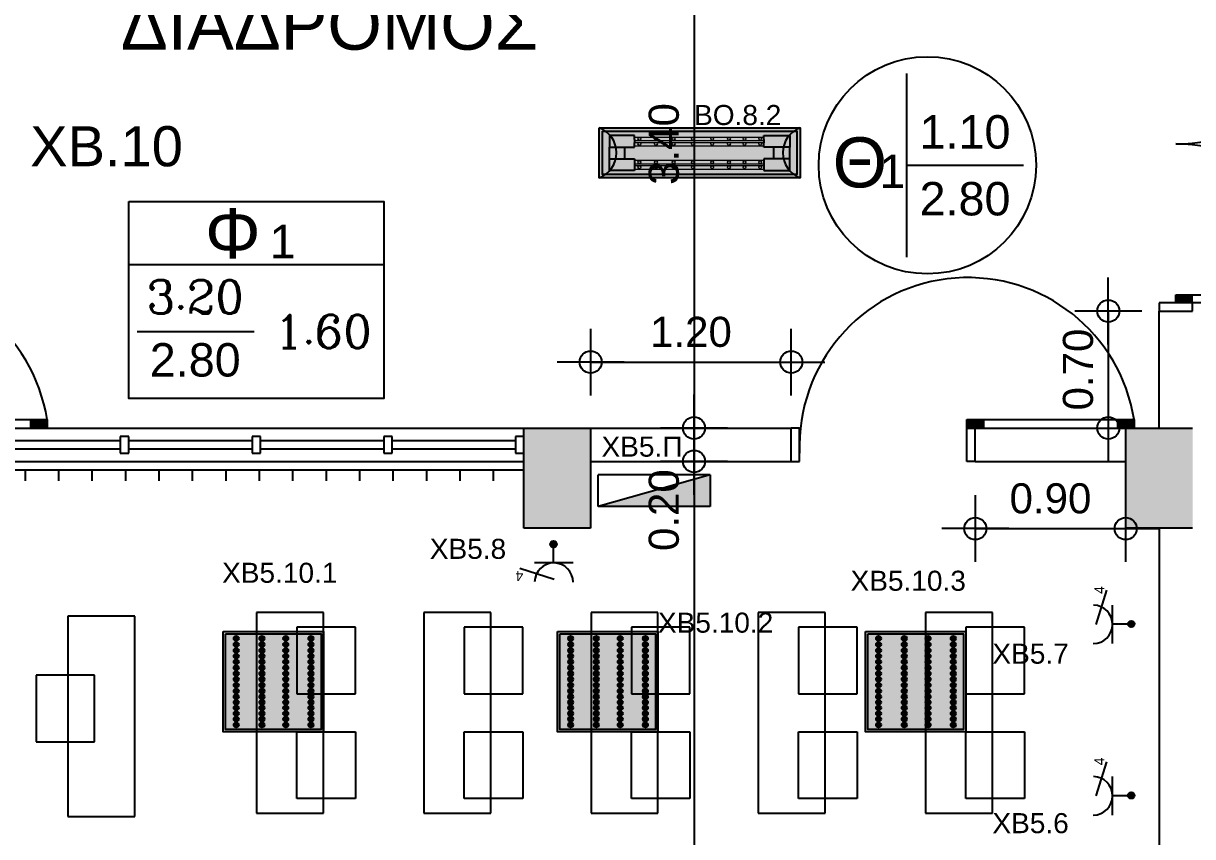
# Model space of a CAD drawing. Header units: metres. Extents: x 0 to 132, y -109 to 310.
# Drawn here: x 19.03 to 26.02, y 179.23 to 184.09 of the extents above; entities that cross this region are included whole.
import ezdxf
from ezdxf.enums import TextEntityAlignment as Align

# ---------------------------------------------------------------- set-up
doc = ezdxf.new("R2010")
doc.units = ezdxf.units.M
doc.header["$LTSCALE"] = 0.036
doc.layers.get('0').update_dxf_attribs({"color": 252})
doc.layers.get('Defpoints').update_dxf_attribs({"color": 252})
for name, color, linetype in [('arxitektonika', 254, 'Continuous'), ('DIMBLK', 252, 'Continuous'), ('electext', 20, 'Continuous'), ('Epipla', 252, 'Continuous'), ('HLEK-SYMBOL', 3, 'Continuous'), ('HLEK_FL001_SYMBOLS', 230, 'Continuous'), ('mihanologika text', 20, 'Continuous'), ('Parathira', 252, 'Continuous')]:
    doc.layers.add(name, color=color, linetype=linetype)
doc.styles.add('COMU-N', font='arial.ttf')
doc.styles.get("Standard").update_dxf_attribs({"font": 'arial.ttf'})
doc.styles.add('W4MS2', font='W4MS2.shx')
doc.dimstyles.new('CADWDOT', dxfattribs={"dimscale": 0.1, "dimtxt": 1.8, "dimasz": 0.08, "dimexe": 2, "dimexo": 0, "dimgap": 0.09, "dimtad": 0, "dimrnd": 0.001, "dimzin": 0, "dimdsep": 46, "dimtxsty": 'Standard', "dimblk1": 'ARTDIM', "dimblk2": 'ARTDIM', "dimsah": 1, "dimcen": 0.09, "dimdle": 0.05, "dimse1": 1, "dimse2": 1, "dimadec": 0, "dimazin": 0, "dimtfac": 1, "dimtmove": 0, "dimatfit": 3, "dimldrblk": 'ARTDIM', "dimfxl": 2, "dimtvp": 0.9999, "dimtolj": 1, "dimtzin": 0, "dimarcsym": 0})

# ---------------------------------------------------------------- blocks, each defined once
blk = doc.blocks.new('A$C5CF07E2A')
at = {"layer": 'Parathira'}
for p, q in [((0.05, 0), (0, 0)), ((0.05, -0.2), (0.05, 0)), ((1.95, 0), (2, 0)), ((1.95, -0.2), (1.95, 0)), ((0.05, -1.05), (0.05, -0.1)), ((0.05, -0.1), (0.0975, -0.1)), ((0.0595, -0.1), (0.0595, -0.195)), ((0.069, -0.1), (0.069, -0.195)), ((0.0785, -0.1), (0.0785, -0.195)), ((0.088, -0.1), (0.088, -0.195)), ((0.0975, -0.1), (0.0975, -1.0488)), ((1.95, -0.1), (1.9025, -0.1)), ((1.9025, -0.1), (1.9025, -1.0488)), ((1.912, -0.1), (1.912, -0.195)), ((1.9215, -0.1), (1.9215, -0.195)), ((1.931, -0.1), (1.931, -0.195)), ((1.9405, -0.1), (1.9405, -0.195)), ((1.95, -1.05), (1.95, -0.1)), ((0, -0.2), (0.05, -0.2)), ((0.0975, -0.195), (0.05, -0.195)), ((1.9025, -0.195), (1.95, -0.195)), ((2, -0.2), (1.95, -0.2)), ((0.0975, -0.955), (0.05, -0.955)), ((0.0595, -0.955), (0.0595, -1.05)), ((0.069, -0.955), (0.069, -1.0498)), ((0.0785, -0.955), (0.0785, -1.0496)), ((0.088, -0.955), (0.088, -1.0492)), ((1.9025, -0.955), (1.95, -0.955)), ((1.912, -0.955), (1.912, -1.0492)), ((1.9215, -0.955), (1.9215, -1.0496)), ((1.931, -0.955), (1.931, -1.0498)), ((1.9405, -0.955), (1.9405, -1.05))]:
    blk.add_line(p, q, dxfattribs=at)
for centre, start, end in [((0.05, -0.1), 270, 0), ((1.95, -0.1), 180, 270)]:
    blk.add_arc(centre, 0.95, start, end, dxfattribs=at)
blk = doc.blocks.new('A$C5883325D')
at = {"layer": 'Epipla'}
for p, q in [((1.1745, -1.3258), (0.7745, -1.3258)), ((0.7745, -1.3258), (0.7745, -2.5258)), ((1.1745, -2.5258), (1.1745, -1.3258)), ((1.9027, -1.3048), (1.9027, -2.5048)), ((2.3027, -1.3048), (1.9027, -1.3048)), ((2.3027, -2.5048), (2.3027, -1.3048)), ((2.9027, -1.3048), (2.9027, -2.5048)), ((3.3027, -1.3048), (2.9027, -1.3048)), ((3.3027, -2.5048), (3.3027, -1.3048)), ((3.9027, -1.3048), (3.9027, -2.5048)), ((4.3027, -1.3048), (3.9027, -1.3048)), ((4.3027, -2.5048), (4.3027, -1.3048)), ((4.9027, -1.3048), (4.9027, -2.5048)), ((5.3027, -1.3048), (4.9027, -1.3048)), ((5.3027, -2.5048), (5.3027, -1.3048)), ((6.3027, -1.3048), (5.9027, -1.3048)), ((5.9027, -1.3048), (5.9027, -2.5048)), ((6.3027, -2.5048), (6.3027, -1.3048)), ((2.144, -1.3918), (2.144, -1.7918)), ((2.494, -1.3918), (2.144, -1.3918)), ((2.494, -1.7918), (2.494, -1.3918)), ((3.144, -1.3918), (3.144, -1.7918)), ((3.494, -1.3918), (3.144, -1.3918)), ((3.494, -1.7918), (3.494, -1.3918)), ((4.144, -1.3918), (4.144, -1.7918)), ((4.494, -1.3918), (4.144, -1.3918)), ((4.494, -1.7918), (4.494, -1.3918)), ((5.144, -1.3918), (5.144, -1.7918)), ((5.494, -1.3918), (5.144, -1.3918)), ((5.494, -1.7918), (5.494, -1.3918)), ((6.494, -1.3918), (6.144, -1.3918)), ((6.144, -1.3918), (6.144, -1.7918)), ((6.494, -1.7918), (6.494, -1.3918)), ((0.9333, -1.6784), (0.5833, -1.6784)), ((0.5833, -1.6784), (0.5833, -2.0784)), ((0.9333, -2.0784), (0.9333, -1.6784)), ((2.144, -1.7918), (2.494, -1.7918)), ((3.144, -1.7918), (3.494, -1.7918)), ((4.144, -1.7918), (4.494, -1.7918)), ((5.144, -1.7918), (5.494, -1.7918)), ((6.144, -1.7918), (6.494, -1.7918)), ((2.144, -2.0179), (2.494, -2.0179)), ((2.144, -2.4179), (2.144, -2.0179)), ((2.494, -2.0179), (2.494, -2.4179)), ((3.144, -2.0179), (3.494, -2.0179)), ((3.144, -2.4179), (3.144, -2.0179)), ((3.494, -2.0179), (3.494, -2.4179)), ((4.144, -2.0179), (4.494, -2.0179)), ((4.144, -2.4179), (4.144, -2.0179)), ((4.494, -2.0179), (4.494, -2.4179)), ((5.144, -2.0179), (5.494, -2.0179)), ((5.144, -2.4179), (5.144, -2.0179)), ((5.494, -2.0179), (5.494, -2.4179)), ((6.144, -2.4179), (6.144, -2.0179)), ((6.144, -2.0179), (6.494, -2.0179)), ((6.494, -2.0179), (6.494, -2.4179)), ((0.5833, -2.0784), (0.9333, -2.0784)), ((2.494, -2.4179), (2.144, -2.4179)), ((3.494, -2.4179), (3.144, -2.4179)), ((4.494, -2.4179), (4.144, -2.4179)), ((5.494, -2.4179), (5.144, -2.4179)), ((6.494, -2.4179), (6.144, -2.4179)), ((1.9027, -2.5048), (2.3027, -2.5048)), ((2.9027, -2.5048), (3.3027, -2.5048)), ((3.9027, -2.5048), (4.3027, -2.5048)), ((4.9027, -2.5048), (5.3027, -2.5048)), ((5.9027, -2.5048), (6.3027, -2.5048)), ((0.7745, -2.5258), (1.1745, -2.5258))]:
    blk.add_line(p, q, dxfattribs=at)
blk = doc.blocks.new('A$C30F022F0')
at = {"layer": 'Parathira'}
for p, q in [((-0.2, -0.2), (-0.2, -0.25)), ((0, -0.25), (0, -0.2)), ((-0.2, -0.25), (0, -0.25)), ((-0.1, -0.25), (-0.15, -0.25)), ((-0.2, -1.25), (0, -1.25)), ((-0.2, -1.3), (-0.2, -1.25)), ((0, -1.25), (0.05, -1.25)), ((0, -1.25), (0, -1.3)), ((0.01, -1.25), (0.01, -1.35)), ((0.02, -1.25), (0.02, -1.35)), ((0.03, -1.25), (0.03, -1.35)), ((0.04, -1.25), (0.04, -1.35)), ((0.05, -1.25), (0.05, -2.2498)), ((0.05, -1.35), (0, -1.35)), ((0.05, -2.15), (0, -2.15)), ((0.01, -2.15), (0.01, -2.2498)), ((0.02, -2.15), (0.02, -2.2498)), ((0.03, -2.15), (0.03, -2.2498)), ((0.04, -2.15), (0.04, -2.2498)), ((0.05, -2.2498), (0, -2.2498))]:
    blk.add_line(p, q, dxfattribs=at)
blk.add_arc((-0.1058, -1.256), 1.006, 278.90918, 89.66998, dxfattribs=at)
blk = doc.blocks.new('ARTDIM')
at = {"layer": 'DIMBLK'}
for p, q in [((0, -24.9975), (0, 24.9975)), ((-24.9975, 0), (24.9975, 0))]:
    blk.add_line(p, q, dxfattribs=at)
blk.add_circle((0, 0), 8.25, dxfattribs=at)
blk = doc.blocks.new('*D709')
at = {"layer": 'arxitektonika', "color": 0, "lineweight": -2}
blk.add_line((23.0369, 185.0645), (23.0369, 181.6805), dxfattribs=at)
at = {"layer": 'Defpoints', "color": 0, "transparency": 16777216}
for p in [(23.9532, 185.0725), (23.0369, 181.6725), (23.9532, 181.6725)]:
    blk.add_point(p, dxfattribs=at)
at = {"layer": 'arxitektonika', "color": 0, "lineweight": -2, "xscale": 0.008, "yscale": 0.008, "zscale": 0.008}
for p, rotation in [((23.0369, 185.0725), 90), ((23.0369, 181.6725), 270)]:
    blk.add_blockref('ARTDIM', p, dxfattribs=dict(at, rotation=rotation))
at = {"layer": 'arxitektonika', "color": 0, "insert": (22.8569, 183.3725), "char_height": 0.18, "attachment_point": 5, "rotation": 90}
blk.add_mtext('\\A1;3.40', dxfattribs=at)
blk = doc.blocks.new('*D710')
at = {"layer": 'arxitektonika', "color": 0, "lineweight": -2}
for p, q in [((23.0369, 181.6645), (23.0369, 181.4805)), ((23.0369, 181.4725), (23.0369, 180.8979))]:
    blk.add_line(p, q, dxfattribs=at)
at = {"layer": 'Defpoints', "color": 0, "transparency": 16777216}
for p in [(22.8532, 181.6725), (22.8532, 181.4725), (23.0369, 181.4725)]:
    blk.add_point(p, dxfattribs=at)
at = {"layer": 'arxitektonika', "color": 0, "lineweight": -2, "xscale": 0.008, "yscale": 0.008, "zscale": 0.008}
for p, rotation in [((23.0369, 181.6725), 90), ((23.0369, 181.4725), 270)]:
    blk.add_blockref('ARTDIM', p, dxfattribs=dict(at, rotation=rotation))
at = {"layer": 'arxitektonika', "color": 0, "insert": (22.8569, 181.1812), "char_height": 0.18, "attachment_point": 5, "rotation": 90}
blk.add_mtext('\\A1;0.20', dxfattribs=at)
blk = doc.blocks.new('*D711')
at = {"layer": 'arxitektonika', "color": 0, "lineweight": -2}
blk.add_line((23.0369, 181.4645), (23.0369, 174.3805), dxfattribs=at)
at = {"layer": 'Defpoints', "color": 0, "transparency": 16777216}
for p in [(23.4782, 181.4725), (23.0369, 174.3725), (23.4782, 174.3725)]:
    blk.add_point(p, dxfattribs=at)
at = {"layer": 'arxitektonika', "color": 0, "lineweight": -2, "xscale": 0.008, "yscale": 0.008, "zscale": 0.008}
for p, rotation in [((23.0369, 181.4725), 90), ((23.0369, 174.3725), 270)]:
    blk.add_blockref('ARTDIM', p, dxfattribs=dict(at, rotation=rotation))
at = {"layer": 'arxitektonika', "color": 0, "insert": (22.8569, 177.9225), "char_height": 0.18, "attachment_point": 5, "rotation": 90}
blk.add_mtext('\\A1;7.10', dxfattribs=at)
blk = doc.blocks.new('*D723')
at = {"layer": 'arxitektonika', "color": 0, "lineweight": -2}
blk.add_line((22.4262, 182.067), (23.6102, 182.067), dxfattribs=at)
at = {"layer": 'Defpoints', "color": 0, "transparency": 16777216}
for p in [(23.6182, 182.067), (22.4182, 181.6725), (23.6182, 181.6725)]:
    blk.add_point(p, dxfattribs=at)
at = {"layer": 'arxitektonika', "color": 0, "lineweight": -2, "xscale": 0.008, "yscale": 0.008, "zscale": 0.008, "rotation": 180}
blk.add_blockref('ARTDIM', (22.4182, 182.067), dxfattribs=at)
at = {"layer": 'arxitektonika', "color": 0, "lineweight": -2, "xscale": 0.008, "yscale": 0.008, "zscale": 0.008}
blk.add_blockref('ARTDIM', (23.6182, 182.067), dxfattribs=at)
at = {"layer": 'arxitektonika', "color": 0, "insert": (23.0182, 182.247), "char_height": 0.18, "attachment_point": 5}
blk.add_mtext('\\A1;1.20', dxfattribs=at)
blk = doc.blocks.new('*D750')
at = {"layer": 'arxitektonika', "color": 0, "lineweight": -2}
blk.add_line((24.7262, 181.0706), (25.6102, 181.0706), dxfattribs=at)
at = {"layer": 'Defpoints', "color": 0, "transparency": 16777216}
for p in [(24.7182, 181.4725), (25.6182, 181.4725), (25.6182, 181.0706)]:
    blk.add_point(p, dxfattribs=at)
at = {"layer": 'arxitektonika', "color": 0, "lineweight": -2, "xscale": 0.008, "yscale": 0.008, "zscale": 0.008, "rotation": 180}
blk.add_blockref('ARTDIM', (24.7182, 181.0706), dxfattribs=at)
at = {"layer": 'arxitektonika', "color": 0, "lineweight": -2, "xscale": 0.008, "yscale": 0.008, "zscale": 0.008}
blk.add_blockref('ARTDIM', (25.6182, 181.0706), dxfattribs=at)
at = {"layer": 'arxitektonika', "color": 0, "insert": (25.1682, 181.2505), "char_height": 0.18, "attachment_point": 5}
blk.add_mtext('\\A1;0.90', dxfattribs=at)
blk = doc.blocks.new('A$C66E17A82')
at = {"layer": 'Parathira'}
for p, q in [((0, 0.05), (0, -0.05)), ((0.05, 0.05), (0, 0.05)), ((0.05, -0.05), (0.05, 0.05)), ((0.05, 0.025), (0.7875, 0.025)), ((0.7875, 0.05), (0.7875, -0.05)), ((0.8375, 0.05), (0.7875, 0.05)), ((0.8375, -0.05), (0.8375, 0.05)), ((0.8375, 0.025), (1.575, 0.025)), ((1.575, 0.05), (1.575, -0.05)), ((1.625, 0.05), (1.575, 0.05)), ((1.625, -0.05), (1.625, 0.05)), ((1.625, 0.025), (2.3625, 0.025)), ((2.3625, 0.05), (2.3625, -0.05)), ((2.4125, 0.05), (2.3625, 0.05)), ((2.4125, -0.05), (2.4125, 0.05)), ((2.4125, 0.025), (3.15, 0.025)), ((3.15, 0.05), (3.15, -0.05)), ((3.2, 0.05), (3.15, 0.05)), ((3.2, -0.05), (3.2, 0.05)), ((0, -0.05), (0.05, -0.05)), ((0.05, -0.025), (0.7875, -0.025)), ((0.7875, -0.05), (0.8375, -0.05)), ((0.8375, -0.025), (1.575, -0.025)), ((1.575, -0.05), (1.625, -0.05)), ((1.625, -0.025), (2.3625, -0.025)), ((2.3625, -0.05), (2.4125, -0.05)), ((2.4125, -0.025), (3.15, -0.025)), ((3.15, -0.05), (3.2, -0.05))]:
    blk.add_line(p, q, dxfattribs=at)
blk = doc.blocks.new('*D774')
at = {"layer": 'arxitektonika', "color": 0, "lineweight": -2}
blk.add_line((25.5136, 182.3645), (25.5136, 181.6805), dxfattribs=at)
at = {"layer": 'Defpoints', "color": 0, "transparency": 16777216}
for p in [(25.8182, 182.3725), (25.5136, 181.6725), (25.8182, 181.6725)]:
    blk.add_point(p, dxfattribs=at)
at = {"layer": 'arxitektonika', "color": 0, "lineweight": -2, "xscale": 0.008, "yscale": 0.008, "zscale": 0.008}
for p, rotation in [((25.5136, 182.3725), 90), ((25.5136, 181.6725), 270)]:
    blk.add_blockref('ARTDIM', p, dxfattribs=dict(at, rotation=rotation))
at = {"layer": 'arxitektonika', "color": 0, "insert": (25.3336, 182.0225), "char_height": 0.18, "attachment_point": 5, "rotation": 90}
blk.add_mtext('\\A1;0.70', dxfattribs=at)
blk = doc.blocks.new('gJ6_a28')
at = {"layer": 'HLEK-SYMBOL', "color": 0, "linetype": 'Continuous'}
for p, q in [((-0.67, 0), (-0.67, 0.19)), ((-0.67, 0.19), (0, 0.19)), ((-0.67, 0), (0, 0.19)), ((0, 0.19), (0, 0)), ((-0.67, 0), (0, 0))]:
    blk.add_line(p, q, dxfattribs=at)
at = {"layer": 'HLEK-SYMBOL', "color": 0}
blk.add_solid([(-0.67, 0.19), (0, 0.19), (-0.67, 0)], dxfattribs=at)
at = {"layer": 'HLEK-SYMBOL', "color": 0, "style": 'W4MS2', "flags": 8}
blk.add_attdef('NODE_NUMBER', (0.018, 0.0914), '', height=0.1, dxfattribs=at)
blk.add_attdef('NODE_NUMBER', (0.018, 0.0914), '', height=0.1, dxfattribs=at)
blk = doc.blocks.new('gJ6_a14')
at = {"linetype": 'Continuous'}
for p, q in [((-0.1176, 0.1119), (0.113, 0.1119)), ((0, 0.1119), (0, 0))]:
    blk.add_line(p, q, dxfattribs=at)
blk.add_arc((-0.0023, 0.2279), 0.1153, 180, 358.95657, dxfattribs=at)
blk = doc.blocks.new('*X789')
at = {"color": 0}
for p, q in [((15.598, 2.587), (15.737, 2.727)), ((15.598, 2.622), (15.702, 2.727)), ((15.605, 2.559), (15.765, 2.719)), ((15.617, 2.536), (15.789, 2.707)), ((15.633, 2.516), (15.808, 2.691)), ((15.649, 2.691), (15.658, 2.7)), ((15.662, 2.705), (15.671, 2.714)), ((15.676, 2.718), (15.678, 2.721)), ((15.68, 2.687), (15.689, 2.696)), ((15.693, 2.7), (15.702, 2.709)), ((15.707, 2.714), (15.715, 2.722)), ((15.711, 2.683), (15.72, 2.691)), ((15.72, 2.727), (15.721, 2.728)), ((15.724, 2.696), (15.733, 2.705)), ((15.738, 2.709), (15.746, 2.718)), ((15.751, 2.722), (15.752, 2.724)), ((15.755, 2.691), (15.764, 2.7)), ((15.768, 2.705), (15.777, 2.714)), ((15.786, 2.687), (15.795, 2.696)), ((15.601, 2.607), (15.609, 2.616)), ((15.604, 2.646), (15.605, 2.647)), ((15.605, 2.577), (15.614, 2.585)), ((15.609, 2.652), (15.618, 2.66)), ((15.611, 2.547), (15.618, 2.554)), ((15.614, 2.621), (15.623, 2.63)), ((15.618, 2.59), (15.627, 2.599)), ((15.623, 2.665), (15.631, 2.674)), ((15.623, 2.559), (15.631, 2.568)), ((15.627, 2.634), (15.636, 2.643)), ((15.627, 2.528), (15.636, 2.537)), ((15.631, 2.603), (15.64, 2.612)), ((15.636, 2.678), (15.645, 2.687)), ((15.636, 2.572), (15.645, 2.581)), ((15.64, 2.647), (15.649, 2.656)), ((15.64, 2.541), (15.649, 2.55)), ((15.645, 2.616), (15.654, 2.625)), ((15.645, 2.51), (15.654, 2.519)), ((15.649, 2.585), (15.658, 2.594)), ((15.653, 2.501), (15.824, 2.672)), ((15.654, 2.66), (15.662, 2.669)), ((15.654, 2.554), (15.662, 2.563)), ((15.658, 2.63), (15.667, 2.638)), ((15.658, 2.523), (15.667, 2.532)), ((15.662, 2.599), (15.671, 2.607)), ((15.664, 2.494), (15.671, 2.501)), ((15.667, 2.674), (15.676, 2.683)), ((15.667, 2.568), (15.676, 2.577)), ((15.671, 2.643), (15.68, 2.652)), ((15.671, 2.537), (15.68, 2.546)), ((15.676, 2.489), (15.836, 2.648)), ((15.676, 2.612), (15.685, 2.621)), ((15.676, 2.506), (15.685, 2.515)), ((15.68, 2.581), (15.689, 2.59)), ((15.685, 2.656), (15.693, 2.665)), ((15.685, 2.55), (15.693, 2.559)), ((15.689, 2.625), (15.698, 2.634)), ((15.689, 2.519), (15.698, 2.528)), ((15.693, 2.594), (15.702, 2.603)), ((15.693, 2.488), (15.702, 2.497)), ((15.698, 2.669), (15.707, 2.678)), ((15.698, 2.563), (15.707, 2.572)), ((15.702, 2.638), (15.711, 2.647)), ((15.702, 2.532), (15.711, 2.541)), ((15.705, 2.482), (15.843, 2.62)), ((15.707, 2.607), (15.715, 2.616)), ((15.707, 2.501), (15.715, 2.51)), ((15.711, 2.577), (15.72, 2.585)), ((15.715, 2.652), (15.724, 2.66)), ((15.715, 2.546), (15.724, 2.554)), ((15.72, 2.621), (15.729, 2.63)), ((15.72, 2.515), (15.729, 2.523)), ((15.724, 2.59), (15.733, 2.599)), ((15.724, 2.484), (15.733, 2.493)), ((15.729, 2.665), (15.738, 2.674)), ((15.729, 2.559), (15.738, 2.568)), ((15.733, 2.634), (15.742, 2.643)), ((15.733, 2.528), (15.742, 2.537)), ((15.738, 2.603), (15.746, 2.612)), ((15.738, 2.497), (15.746, 2.506)), ((15.741, 2.482), (15.842, 2.584)), ((15.742, 2.678), (15.751, 2.687)), ((15.742, 2.572), (15.751, 2.581)), ((15.746, 2.647), (15.755, 2.656)), ((15.746, 2.541), (15.755, 2.55)), ((15.751, 2.616), (15.76, 2.625)), ((15.751, 2.51), (15.76, 2.519)), ((15.755, 2.585), (15.764, 2.594)), ((15.76, 2.66), (15.768, 2.669)), ((15.76, 2.554), (15.768, 2.563)), ((15.764, 2.63), (15.773, 2.638)), ((15.764, 2.523), (15.773, 2.532)), ((15.768, 2.599), (15.777, 2.607)), ((15.768, 2.493), (15.777, 2.501)), ((15.773, 2.674), (15.782, 2.683)), ((15.773, 2.568), (15.782, 2.577)), ((15.777, 2.643), (15.786, 2.652)), ((15.777, 2.537), (15.786, 2.546)), ((15.782, 2.612), (15.791, 2.621)), ((15.782, 2.506), (15.791, 2.515)), ((15.786, 2.581), (15.795, 2.59)), ((15.791, 2.656), (15.799, 2.665)), ((15.791, 2.55), (15.799, 2.559)), ((15.795, 2.625), (15.804, 2.634)), ((15.795, 2.519), (15.804, 2.528)), ((15.799, 2.594), (15.808, 2.603)), ((15.804, 2.669), (15.813, 2.678)), ((15.804, 2.563), (15.813, 2.572)), ((15.808, 2.638), (15.817, 2.647)), ((15.808, 2.532), (15.817, 2.541)), ((15.813, 2.607), (15.822, 2.616)), ((15.817, 2.577), (15.826, 2.585)), ((15.822, 2.652), (15.83, 2.66)), ((15.822, 2.546), (15.83, 2.554)), ((15.826, 2.621), (15.835, 2.63)), ((15.83, 2.59), (15.839, 2.599)), ((15.835, 2.559), (15.835, 2.56)), ((15.839, 2.634), (15.84, 2.635)), ((15.844, 2.603), (15.844, 2.603))]:
    blk.add_line(p, q, dxfattribs=at)
blk = doc.blocks.new('GJ6_A78')
at = {"layer": 'HLEK-SYMBOL', "color": 0, "linetype": 'Continuous'}
blk.add_circle((0, 0), 0.0989, dxfattribs=at)
at = {"layer": 'HLEK-SYMBOL', "color": 0, "xscale": 0.8, "yscale": 0.8, "zscale": 0.8}
blk.add_blockref('*X789', (-12.576, -2.084), dxfattribs=at)
blk = doc.blocks.new('priza')
at = {"layer": 'HLEK_FL001_SYMBOLS', "xscale": 0.1951472641207488, "yscale": 0.1951472641207488, "zscale": 0.1951472641207488}
blk.add_blockref('GJ6_A78', (87.4, -100.4953), dxfattribs=at)
at = {"layer": 'HLEK_FL001_SYMBOLS', "rotation": 180}
blk.add_blockref('gJ6_a14', (87.4, -100.4952), dxfattribs=at)
blk = doc.blocks.new('priza tetrapli')
at = {"layer": 'HLEK_FL001_SYMBOLS', "ltscale": 5}
blk.add_line((444.1264, -18.901), (444.3314, -18.9664), dxfattribs=at)
at = {"layer": 'HLEK_FL001_SYMBOLS', "rotation": 180}
blk.add_blockref('priza', (531.5297, -119.6074), dxfattribs=at)
at = {"layer": 'HLEK_FL001_SYMBOLS', "ltscale": 5}
blk.add_text('4', height=0.06, dxfattribs=at).set_placement((444.3099, -18.9515))
blk = doc.blocks.new('led 2x32W 1200x300mm aplo')
at = {"layer": 'HLEK_FL001_SYMBOLS', "linetype": 'Continuous', "lineweight": 0}
h = blk.add_hatch(color=256, dxfattribs=at)
h.dxf.hatch_style = 1
h.paths.add_polyline_path([(45.0962, 61.906), (45.0962, 61.606), (46.2983, 61.606), (46.2983, 61.906)])
h.paths.add_polyline_path([(46.2783, 61.886), (46.2783, 61.626), (45.1162, 61.626), (45.1162, 61.886)], flags=16)
h = blk.add_hatch(color=21, dxfattribs=at)
h.dxf.hatch_style = 1
h.paths.add_polyline_path([(45.1162, 61.626), (46.2783, 61.626), (46.2783, 61.886), (45.1162, 61.886)])
at = {"layer": 'HLEK_FL001_SYMBOLS'}
for p, q in [((45.3071, 61.8596), (45.1571, 61.8596)), ((45.1571, 61.8596), (45.1571, 61.7896)), ((45.3071, 61.8346), (45.3071, 61.8596)), ((45.3071, 61.8346), (45.3071, 61.8146)), ((45.3071, 61.7896), (45.3071, 61.8146)), ((46.0811, 61.8596), (46.2374, 61.8596)), ((46.0811, 61.8346), (46.0811, 61.8596)), ((46.0811, 61.8346), (46.0811, 61.8146)), ((46.0811, 61.7896), (46.0811, 61.8146)), ((46.2374, 61.8596), (46.2374, 61.7896)), ((45.1571, 61.7896), (45.3071, 61.7896)), ((45.1571, 61.7196), (45.1571, 61.7896)), ((45.2471, 61.7896), (45.2471, 61.7196)), ((46.2374, 61.7896), (46.0811, 61.7896)), ((46.1387, 61.7896), (46.1387, 61.7196)), ((46.2374, 61.7196), (46.2374, 61.7896)), ((45.1571, 61.6496), (45.1571, 61.7196)), ((45.1571, 61.7196), (45.3071, 61.7196)), ((45.3071, 61.7196), (45.3071, 61.6946)), ((45.3071, 61.6946), (45.3071, 61.6746)), ((45.3071, 61.6746), (45.3071, 61.6496)), ((46.0811, 61.7196), (46.0811, 61.6946)), ((46.2374, 61.7196), (46.0811, 61.7196)), ((46.0811, 61.6946), (46.0811, 61.6746)), ((46.0811, 61.6746), (46.0811, 61.6496)), ((46.2374, 61.6496), (46.2374, 61.7196)), ((45.3071, 61.6496), (45.1571, 61.6496)), ((46.0811, 61.6496), (46.2374, 61.6496))]:
    blk.add_line(p, q, dxfattribs=at)
at = {"layer": 'HLEK_FL001_SYMBOLS', "linetype": 'Continuous', "lineweight": 0}
for p, q in [((45.307, 61.85), (46.0811, 61.85)), ((45.307, 61.8291), (46.0811, 61.8291)), ((45.307, 61.8176), (46.0811, 61.8176)), ((45.307, 61.7966), (46.0811, 61.7966)), ((45.307, 61.7115), (46.0811, 61.7115)), ((45.307, 61.6905), (46.0811, 61.6905)), ((45.307, 61.6791), (46.0811, 61.6791)), ((45.307, 61.6581), (46.0811, 61.6581))]:
    blk.add_line(p, q, dxfattribs=at)
at = {"layer": 'HLEK_FL001_SYMBOLS'}
for points in [[(45.0962, 61.906), (46.2983, 61.906), (46.2983, 61.606), (45.0962, 61.606)], [(45.1162, 61.886), (46.2783, 61.886), (46.2783, 61.626), (45.1162, 61.626)]]:
    blk.add_lwpolyline(points, close=True, dxfattribs=at)
at = {"layer": 'HLEK_FL001_SYMBOLS', "linetype": 'Continuous', "lineweight": 0}
for centre in [(45.3367, 61.8385), (45.3367, 61.8084), (45.4356, 61.8385), (45.4356, 61.8084), (45.5416, 61.8385), (45.5416, 61.8084), (45.6566, 61.8385), (45.6566, 61.8084), (45.7717, 61.8385), (45.7717, 61.8084), (45.8726, 61.8385), (45.8726, 61.8084), (45.9654, 61.8385), (45.9654, 61.8084), (46.0592, 61.8385), (46.0592, 61.8084), (45.3367, 61.6996), (45.3367, 61.6689), (45.4356, 61.6996), (45.4356, 61.6689), (45.5416, 61.6996), (45.5416, 61.6689), (45.6566, 61.6996), (45.6566, 61.6689), (45.7717, 61.6996), (45.7717, 61.6689), (45.8726, 61.6996), (45.8726, 61.6689), (45.9654, 61.6996), (45.9654, 61.6689), (46.0592, 61.6996), (46.0592, 61.6689)]:
    blk.add_circle(centre, 0.00855, dxfattribs=at)
at = {"layer": 'HLEK_FL001_SYMBOLS'}
for centre, start, end in [((45.0387, 61.756), 290.97637, 69.02363), ((46.3558, 61.756), 110.97637, 249.02363)]:
    blk.add_arc(centre, 0.1606, start, end, dxfattribs=at)
blk = doc.blocks.new('panel led 4x16W 60x60cm acrylic')
at = {"layer": 'HLEK_FL001_SYMBOLS', "linetype": 'Continuous', "lineweight": 0}
h = blk.add_hatch(color=201, dxfattribs=at)
h.dxf.hatch_style = 1
h.paths.add_polyline_path([(45.4184, 65.5575), (45.4184, 64.9863), (45.9896, 64.9863), (45.9896, 65.5575)])
h.paths.add_polyline_path([(45.6208, 65.3554, -1), (45.6508, 65.3554, -1)], flags=16)
h.paths.add_polyline_path([(45.6208, 65.3904, -1), (45.6508, 65.3904, -1)], flags=16)
h.paths.add_polyline_path([(45.7936, 65.3554, -1), (45.7636, 65.3554, -1)], flags=16)
h.paths.add_polyline_path([(45.7636, 65.3904, -1), (45.7936, 65.3904, -1)], flags=16)
h.paths.add_polyline_path([(45.6508, 65.3202, -1), (45.6208, 65.3202, -1)], flags=16)
h.paths.add_polyline_path([(45.7936, 65.3202, -1), (45.7636, 65.3202, -1)], flags=16)
h.paths.add_polyline_path([(45.6208, 65.4249, -1), (45.6508, 65.4249, -1)], flags=16)
h.paths.add_polyline_path([(45.7636, 65.4249, -1), (45.7936, 65.4249, -1)], flags=16)
h.paths.add_polyline_path([(45.6508, 65.2864, -1), (45.6208, 65.2864, -1)], flags=16)
h.paths.add_polyline_path([(45.7936, 65.2864, -1), (45.7636, 65.2864, -1)], flags=16)
h.paths.add_polyline_path([(45.6208, 65.4586, -1), (45.6508, 65.4586, -1)], flags=16)
h.paths.add_polyline_path([(45.7636, 65.4586, -1), (45.7936, 65.4586, -1)], flags=16)
h.paths.add_polyline_path([(45.6508, 65.2511, -1), (45.6208, 65.2511, -1)], flags=16)
h.paths.add_polyline_path([(45.7936, 65.2511, -1), (45.7636, 65.2511, -1)], flags=16)
h.paths.add_polyline_path([(45.6208, 65.4943, -1), (45.6508, 65.4943, -1)], flags=16)
h.paths.add_polyline_path([(45.7636, 65.4943, -1), (45.7936, 65.4943, -1)], flags=16)
h.paths.add_polyline_path([(45.6508, 65.2158, -1), (45.6208, 65.2158, -1)], flags=16)
h.paths.add_polyline_path([(45.7936, 65.2158, -1), (45.7636, 65.2158, -1)], flags=16)
h.paths.add_polyline_path([(45.6208, 65.531, -1), (45.6508, 65.531, -1)], flags=16)
h.paths.add_polyline_path([(45.7636, 65.531, -1), (45.7936, 65.531, -1)], flags=16)
h.paths.add_polyline_path([(45.6508, 65.1817, -1), (45.6208, 65.1817, -1)], flags=16)
h.paths.add_polyline_path([(45.7936, 65.1817, -1), (45.7636, 65.1817, -1)], flags=16)
h.paths.add_polyline_path([(45.4672, 65.3554, -1), (45.4972, 65.3554, -1)], flags=16)
h.paths.add_polyline_path([(45.4672, 65.3904, -1), (45.4972, 65.3904, -1)], flags=16)
h.paths.add_polyline_path([(45.4972, 65.3202, -1), (45.4672, 65.3202, -1)], flags=16)
h.paths.add_polyline_path([(45.6508, 65.1482, -1), (45.6208, 65.1482, -1)], flags=16)
h.paths.add_polyline_path([(45.9441, 65.3554, -1), (45.9141, 65.3554, -1)], flags=16)
h.paths.add_polyline_path([(45.9441, 65.3904, -1), (45.9141, 65.3904, -1)], flags=16)
h.paths.add_polyline_path([(45.7936, 65.1482, -1), (45.7636, 65.1482, -1)], flags=16)
h.paths.add_polyline_path([(45.4672, 65.4249, -1), (45.4972, 65.4249, -1)], flags=16)
h.paths.add_polyline_path([(45.9441, 65.3202, -1), (45.9141, 65.3202, -1)], flags=16)
h.paths.add_polyline_path([(45.4972, 65.2864, -1), (45.4672, 65.2864, -1)], flags=16)
h.paths.add_polyline_path([(45.9141, 65.4249, -1), (45.9441, 65.4249, -1)], flags=16)
h.paths.add_polyline_path([(45.9441, 65.2864, -1), (45.9141, 65.2864, -1)], flags=16)
h.paths.add_polyline_path([(45.4672, 65.4586, -1), (45.4972, 65.4586, -1)], flags=16)
h.paths.add_polyline_path([(45.9141, 65.4586, -1), (45.9441, 65.4586, -1)], flags=16)
h.paths.add_polyline_path([(45.4972, 65.2511, -1), (45.4672, 65.2511, -1)], flags=16)
h.paths.add_polyline_path([(45.9441, 65.2511, -1), (45.9141, 65.2511, -1)], flags=16)
h.paths.add_polyline_path([(45.4672, 65.4943, -1), (45.4972, 65.4943, -1)], flags=16)
h.paths.add_polyline_path([(45.6508, 65.1152, -1), (45.6208, 65.1152, -1)], flags=16)
h.paths.add_polyline_path([(45.7936, 65.1152, -1), (45.7636, 65.1152, -1)], flags=16)
h.paths.add_polyline_path([(45.9141, 65.4943, -1), (45.9441, 65.4943, -1)], flags=16)
h.paths.add_polyline_path([(45.4972, 65.2158, -1), (45.4672, 65.2158, -1)], flags=16)
h.paths.add_polyline_path([(45.9441, 65.2158, -1), (45.9141, 65.2158, -1)], flags=16)
h.paths.add_polyline_path([(45.4672, 65.531, -1), (45.4972, 65.531, -1)], flags=16)
h.paths.add_polyline_path([(45.9141, 65.531, -1), (45.9441, 65.531, -1)], flags=16)
h.paths.add_polyline_path([(45.4972, 65.1817, -1), (45.4672, 65.1817, -1)], flags=16)
h.paths.add_polyline_path([(45.9441, 65.1817, -1), (45.9141, 65.1817, -1)], flags=16)
h.paths.add_polyline_path([(45.6508, 65.0811, -1), (45.6208, 65.0811, -1)], flags=16)
h.paths.add_polyline_path([(45.7936, 65.0811, -1), (45.7636, 65.0811, -1)], flags=16)
h.paths.add_polyline_path([(45.4972, 65.1482, -1), (45.4672, 65.1482, -1)], flags=16)
h.paths.add_polyline_path([(45.9441, 65.1482, -1), (45.9141, 65.1482, -1)], flags=16)
h.paths.add_polyline_path([(45.6508, 65.048, -1), (45.6208, 65.048, -1)], flags=16)
h.paths.add_polyline_path([(45.7936, 65.048, -1), (45.7636, 65.048, -1)], flags=16)
h.paths.add_polyline_path([(45.4972, 65.1152, -1), (45.4672, 65.1152, -1)], flags=16)
h.paths.add_polyline_path([(45.9441, 65.1152, -1), (45.9141, 65.1152, -1)], flags=16)
h.paths.add_polyline_path([(45.6508, 65.0128, -1), (45.6208, 65.0128, -1)], flags=16)
h.paths.add_polyline_path([(45.4972, 65.0811, -1), (45.4672, 65.0811, -1)], flags=16)
h.paths.add_polyline_path([(45.7936, 65.0128, -1), (45.7636, 65.0128, -1)], flags=16)
h.paths.add_polyline_path([(45.9441, 65.0811, -1), (45.9141, 65.0811, -1)], flags=16)
h.paths.add_polyline_path([(45.4972, 65.048, -1), (45.4672, 65.048, -1)], flags=16)
h.paths.add_polyline_path([(45.9441, 65.048, -1), (45.9141, 65.048, -1)], flags=16)
h.paths.add_polyline_path([(45.4972, 65.0128, -1), (45.4672, 65.0128, -1)], flags=16)
h.paths.add_polyline_path([(45.9441, 65.0128, -1), (45.9141, 65.0128, -1)], flags=16)
h = blk.add_hatch(color=11, dxfattribs=at)
h.dxf.hatch_style = 1
h.paths.add_polyline_path([(45.4972, 65.531, 1), (45.4672, 65.531, 1)])
h = blk.add_hatch(color=11, dxfattribs=at)
h.dxf.hatch_style = 1
h.paths.add_polyline_path([(45.6508, 65.531, 1), (45.6208, 65.531, 1)])
h = blk.add_hatch(color=11, dxfattribs=at)
h.dxf.hatch_style = 1
h.paths.add_polyline_path([(45.7936, 65.531, 1), (45.7636, 65.531, 1)])
h = blk.add_hatch(color=11, dxfattribs=at)
h.dxf.hatch_style = 1
h.paths.add_polyline_path([(45.9441, 65.531, 1), (45.9141, 65.531, 1)])
h = blk.add_hatch(color=11, dxfattribs=at)
h.dxf.hatch_style = 1
h.paths.add_polyline_path([(45.4972, 65.4943, 1), (45.4672, 65.4943, 1)])
h = blk.add_hatch(color=11, dxfattribs=at)
h.dxf.hatch_style = 1
h.paths.add_polyline_path([(45.4972, 65.4586, 1), (45.4672, 65.4586, 1)])
h = blk.add_hatch(color=11, dxfattribs=at)
h.dxf.hatch_style = 1
h.paths.add_polyline_path([(45.6508, 65.4943, 1), (45.6208, 65.4943, 1)])
h = blk.add_hatch(color=11, dxfattribs=at)
h.dxf.hatch_style = 1
h.paths.add_polyline_path([(45.6508, 65.4586, 1), (45.6208, 65.4586, 1)])
h = blk.add_hatch(color=11, dxfattribs=at)
h.dxf.hatch_style = 1
h.paths.add_polyline_path([(45.7936, 65.4943, 1), (45.7636, 65.4943, 1)])
h = blk.add_hatch(color=11, dxfattribs=at)
h.dxf.hatch_style = 1
h.paths.add_polyline_path([(45.7936, 65.4586, 1), (45.7636, 65.4586, 1)])
h = blk.add_hatch(color=11, dxfattribs=at)
h.dxf.hatch_style = 1
h.paths.add_polyline_path([(45.9441, 65.4943, 1), (45.9141, 65.4943, 1)])
h = blk.add_hatch(color=11, dxfattribs=at)
h.dxf.hatch_style = 1
h.paths.add_polyline_path([(45.9441, 65.4586, 1), (45.9141, 65.4586, 1)])
h = blk.add_hatch(color=11, dxfattribs=at)
h.dxf.hatch_style = 1
h.paths.add_polyline_path([(45.4972, 65.4249, 1), (45.4672, 65.4249, 1)])
h = blk.add_hatch(color=11, dxfattribs=at)
h.dxf.hatch_style = 1
h.paths.add_polyline_path([(45.4972, 65.3904, 1), (45.4672, 65.3904, 1)])
h = blk.add_hatch(color=11, dxfattribs=at)
h.dxf.hatch_style = 1
h.paths.add_polyline_path([(45.6508, 65.4249, 1), (45.6208, 65.4249, 1)])
h = blk.add_hatch(color=11, dxfattribs=at)
h.dxf.hatch_style = 1
h.paths.add_polyline_path([(45.6508, 65.3904, 1), (45.6208, 65.3904, 1)])
h = blk.add_hatch(color=11, dxfattribs=at)
h.dxf.hatch_style = 1
h.paths.add_polyline_path([(45.7936, 65.4249, 1), (45.7636, 65.4249, 1)])
h = blk.add_hatch(color=11, dxfattribs=at)
h.dxf.hatch_style = 1
h.paths.add_polyline_path([(45.7936, 65.3904, 1), (45.7636, 65.3904, 1)])
h = blk.add_hatch(color=11, dxfattribs=at)
h.dxf.hatch_style = 1
h.paths.add_polyline_path([(45.9441, 65.4249, 1), (45.9141, 65.4249, 1)])
h = blk.add_hatch(color=11, dxfattribs=at)
h.dxf.hatch_style = 1
h.paths.add_polyline_path([(45.9441, 65.3904, 1), (45.9141, 65.3904, 1)])
h = blk.add_hatch(color=11, dxfattribs=at)
h.dxf.hatch_style = 1
h.paths.add_polyline_path([(45.4972, 65.3554, 1), (45.4672, 65.3554, 1)])
h = blk.add_hatch(color=11, dxfattribs=at)
h.dxf.hatch_style = 1
h.paths.add_polyline_path([(45.4972, 65.3202, 1), (45.4672, 65.3202, 1)])
h = blk.add_hatch(color=11, dxfattribs=at)
h.dxf.hatch_style = 1
h.paths.add_polyline_path([(45.6508, 65.3554, 1), (45.6208, 65.3554, 1)])
h = blk.add_hatch(color=11, dxfattribs=at)
h.dxf.hatch_style = 1
h.paths.add_polyline_path([(45.6508, 65.3202, 1), (45.6208, 65.3202, 1)])
h = blk.add_hatch(color=11, dxfattribs=at)
h.dxf.hatch_style = 1
h.paths.add_polyline_path([(45.7936, 65.3554, 1), (45.7636, 65.3554, 1)])
h = blk.add_hatch(color=11, dxfattribs=at)
h.dxf.hatch_style = 1
h.paths.add_polyline_path([(45.7936, 65.3202, 1), (45.7636, 65.3202, 1)])
h = blk.add_hatch(color=11, dxfattribs=at)
h.dxf.hatch_style = 1
h.paths.add_polyline_path([(45.9441, 65.3554, 1), (45.9141, 65.3554, 1)])
h = blk.add_hatch(color=11, dxfattribs=at)
h.dxf.hatch_style = 1
h.paths.add_polyline_path([(45.9441, 65.3202, 1), (45.9141, 65.3202, 1)])
h = blk.add_hatch(color=11, dxfattribs=at)
h.dxf.hatch_style = 1
h.paths.add_polyline_path([(45.4972, 65.2864, 1), (45.4672, 65.2864, 1)])
h = blk.add_hatch(color=11, dxfattribs=at)
h.dxf.hatch_style = 1
h.paths.add_polyline_path([(45.4972, 65.2511, 1), (45.4672, 65.2511, 1)])
h = blk.add_hatch(color=11, dxfattribs=at)
h.dxf.hatch_style = 1
h.paths.add_polyline_path([(45.6508, 65.2864, 1), (45.6208, 65.2864, 1)])
h = blk.add_hatch(color=11, dxfattribs=at)
h.dxf.hatch_style = 1
h.paths.add_polyline_path([(45.6508, 65.2511, 1), (45.6208, 65.2511, 1)])
h = blk.add_hatch(color=11, dxfattribs=at)
h.dxf.hatch_style = 1
h.paths.add_polyline_path([(45.7936, 65.2864, 1), (45.7636, 65.2864, 1)])
h = blk.add_hatch(color=11, dxfattribs=at)
h.dxf.hatch_style = 1
h.paths.add_polyline_path([(45.7936, 65.2511, 1), (45.7636, 65.2511, 1)])
h = blk.add_hatch(color=11, dxfattribs=at)
h.dxf.hatch_style = 1
h.paths.add_polyline_path([(45.9441, 65.2864, 1), (45.9141, 65.2864, 1)])
h = blk.add_hatch(color=11, dxfattribs=at)
h.dxf.hatch_style = 1
h.paths.add_polyline_path([(45.9441, 65.2511, 1), (45.9141, 65.2511, 1)])
h = blk.add_hatch(color=11, dxfattribs=at)
h.dxf.hatch_style = 1
h.paths.add_polyline_path([(45.4972, 65.2158, 1), (45.4672, 65.2158, 1)])
h = blk.add_hatch(color=11, dxfattribs=at)
h.dxf.hatch_style = 1
h.paths.add_polyline_path([(45.4972, 65.1817, 1), (45.4672, 65.1817, 1)])
h = blk.add_hatch(color=11, dxfattribs=at)
h.dxf.hatch_style = 1
h.paths.add_polyline_path([(45.6508, 65.2158, 1), (45.6208, 65.2158, 1)])
h = blk.add_hatch(color=11, dxfattribs=at)
h.dxf.hatch_style = 1
h.paths.add_polyline_path([(45.6508, 65.1817, 1), (45.6208, 65.1817, 1)])
h = blk.add_hatch(color=11, dxfattribs=at)
h.dxf.hatch_style = 1
h.paths.add_polyline_path([(45.7936, 65.2158, 1), (45.7636, 65.2158, 1)])
h = blk.add_hatch(color=11, dxfattribs=at)
h.dxf.hatch_style = 1
h.paths.add_polyline_path([(45.7936, 65.1817, 1), (45.7636, 65.1817, 1)])
h = blk.add_hatch(color=11, dxfattribs=at)
h.dxf.hatch_style = 1
h.paths.add_polyline_path([(45.9441, 65.2158, 1), (45.9141, 65.2158, 1)])
h = blk.add_hatch(color=11, dxfattribs=at)
h.dxf.hatch_style = 1
h.paths.add_polyline_path([(45.9441, 65.1817, 1), (45.9141, 65.1817, 1)])
h = blk.add_hatch(color=11, dxfattribs=at)
h.dxf.hatch_style = 1
h.paths.add_polyline_path([(45.4972, 65.1482, 1), (45.4672, 65.1482, 1)])
h = blk.add_hatch(color=11, dxfattribs=at)
h.dxf.hatch_style = 1
h.paths.add_polyline_path([(45.4972, 65.1152, 1), (45.4672, 65.1152, 1)])
h = blk.add_hatch(color=11, dxfattribs=at)
h.dxf.hatch_style = 1
h.paths.add_polyline_path([(45.6508, 65.1482, 1), (45.6208, 65.1482, 1)])
h = blk.add_hatch(color=11, dxfattribs=at)
h.dxf.hatch_style = 1
h.paths.add_polyline_path([(45.6508, 65.1152, 1), (45.6208, 65.1152, 1)])
h = blk.add_hatch(color=11, dxfattribs=at)
h.dxf.hatch_style = 1
h.paths.add_polyline_path([(45.7936, 65.1482, 1), (45.7636, 65.1482, 1)])
h = blk.add_hatch(color=11, dxfattribs=at)
h.dxf.hatch_style = 1
h.paths.add_polyline_path([(45.7936, 65.1152, 1), (45.7636, 65.1152, 1)])
h = blk.add_hatch(color=11, dxfattribs=at)
h.dxf.hatch_style = 1
h.paths.add_polyline_path([(45.9441, 65.1482, 1), (45.9141, 65.1482, 1)])
h = blk.add_hatch(color=11, dxfattribs=at)
h.dxf.hatch_style = 1
h.paths.add_polyline_path([(45.9441, 65.1152, 1), (45.9141, 65.1152, 1)])
h = blk.add_hatch(color=11, dxfattribs=at)
h.dxf.hatch_style = 1
h.paths.add_polyline_path([(45.4972, 65.0811, 1), (45.4672, 65.0811, 1)])
h = blk.add_hatch(color=11, dxfattribs=at)
h.dxf.hatch_style = 1
h.paths.add_polyline_path([(45.4972, 65.048, 1), (45.4672, 65.048, 1)])
h = blk.add_hatch(color=11, dxfattribs=at)
h.dxf.hatch_style = 1
h.paths.add_polyline_path([(45.4972, 65.0128, 1), (45.4672, 65.0128, 1)])
h = blk.add_hatch(color=11, dxfattribs=at)
h.dxf.hatch_style = 1
h.paths.add_polyline_path([(45.6508, 65.0811, 1), (45.6208, 65.0811, 1)])
h = blk.add_hatch(color=11, dxfattribs=at)
h.dxf.hatch_style = 1
h.paths.add_polyline_path([(45.6508, 65.048, 1), (45.6208, 65.048, 1)])
h = blk.add_hatch(color=11, dxfattribs=at)
h.dxf.hatch_style = 1
h.paths.add_polyline_path([(45.6508, 65.0128, 1), (45.6208, 65.0128, 1)])
h = blk.add_hatch(color=11, dxfattribs=at)
h.dxf.hatch_style = 1
h.paths.add_polyline_path([(45.7936, 65.0811, 1), (45.7636, 65.0811, 1)])
h = blk.add_hatch(color=11, dxfattribs=at)
h.dxf.hatch_style = 1
h.paths.add_polyline_path([(45.7936, 65.048, 1), (45.7636, 65.048, 1)])
h = blk.add_hatch(color=11, dxfattribs=at)
h.dxf.hatch_style = 1
h.paths.add_polyline_path([(45.7936, 65.0128, 1), (45.7636, 65.0128, 1)])
h = blk.add_hatch(color=11, dxfattribs=at)
h.dxf.hatch_style = 1
h.paths.add_polyline_path([(45.9441, 65.0811, 1), (45.9141, 65.0811, 1)])
h = blk.add_hatch(color=11, dxfattribs=at)
h.dxf.hatch_style = 1
h.paths.add_polyline_path([(45.9441, 65.048, 1), (45.9141, 65.048, 1)])
h = blk.add_hatch(color=11, dxfattribs=at)
h.dxf.hatch_style = 1
h.paths.add_polyline_path([(45.9441, 65.0128, 1), (45.9141, 65.0128, 1)])
at = {"layer": 'HLEK_FL001_SYMBOLS'}
for points in [[(45.4043, 65.5722), (46.0043, 65.5722), (46.0043, 64.9722), (45.4043, 64.9722)], [(45.4184, 65.5575), (45.9896, 65.5575), (45.9896, 64.9863), (45.4184, 64.9863)]]:
    blk.add_lwpolyline(points, close=True, dxfattribs=at)
for centre in [(45.4822, 65.531), (45.6358, 65.531), (45.7786, 65.531), (45.9291, 65.531), (45.4822, 65.4943), (45.4822, 65.4586), (45.6358, 65.4943), (45.6358, 65.4586), (45.7786, 65.4943), (45.7786, 65.4586), (45.9291, 65.4943), (45.9291, 65.4586), (45.4822, 65.4249), (45.4822, 65.3904), (45.6358, 65.4249), (45.6358, 65.3904), (45.7786, 65.4249), (45.7786, 65.3904), (45.9291, 65.4249), (45.9291, 65.3904), (45.4822, 65.3554), (45.4822, 65.3202), (45.6358, 65.3554), (45.6358, 65.3202), (45.7786, 65.3554), (45.7786, 65.3202), (45.9291, 65.3554), (45.9291, 65.3202), (45.4822, 65.2864), (45.4822, 65.2511), (45.6358, 65.2864), (45.6358, 65.2511), (45.7786, 65.2864), (45.7786, 65.2511), (45.9291, 65.2864), (45.9291, 65.2511), (45.4822, 65.2158), (45.4822, 65.1817), (45.6358, 65.2158), (45.6358, 65.1817), (45.7786, 65.2158), (45.7786, 65.1817), (45.9291, 65.2158), (45.9291, 65.1817), (45.4822, 65.1482), (45.4822, 65.1152), (45.6358, 65.1482), (45.6358, 65.1152), (45.7786, 65.1482), (45.7786, 65.1152), (45.9291, 65.1482), (45.9291, 65.1152), (45.4822, 65.0811), (45.4822, 65.048), (45.4822, 65.0128), (45.6358, 65.0811), (45.6358, 65.048), (45.6358, 65.0128), (45.7786, 65.0811), (45.7786, 65.048), (45.7786, 65.0128), (45.9291, 65.0811), (45.9291, 65.048), (45.9291, 65.0128)]:
    blk.add_circle(centre, 0.015, dxfattribs=at)

msp = doc.modelspace()

# ---------------------------------------------------------------- hatches: boundary and pattern name
at = {"layer": 'arxitektonika'}
for points in [[(22.0182, 181.0725), (22.4182, 181.0725), (22.4182, 181.6725), (22.0182, 181.6725)], [(25.6182, 181.0725), (26.0182, 181.0725), (26.0182, 181.6725), (25.6182, 181.6725)]]:
    msp.add_hatch(color=256, dxfattribs=at).paths.add_polyline_path(points)

# ---------------------------------------------------------------- linework, layer by layer
for p, q in [((24.3071, 183.795), (24.3071, 182.695)), ((24.3071, 183.245), (25.0071, 183.245)), ((21.1811, 182.6499), (19.6561, 182.6499)), ((25.8182, 181.6725), (25.8182, 182.3725)), ((25.8182, 182.3725), (26.0182, 182.3725)), ((19.7061, 182.2499), (20.4061, 182.2499)), ((18.8182, 181.6725), (22.0182, 181.6725)), ((22.0182, 181.0725), (22.0182, 181.6725)), ((22.0182, 181.6725), (22.4182, 181.6725)), ((22.4182, 181.6725), (22.4182, 181.0725)), ((22.4182, 181.6725), (23.6182, 181.6725)), ((23.6182, 181.4725), (23.6182, 181.6725)), ((24.7182, 181.4725), (24.7182, 181.6725)), ((24.7182, 181.6725), (25.6182, 181.6725)), ((25.6182, 181.6725), (26.0182, 181.6725)), ((25.6182, 181.0725), (25.6182, 181.6725)), ((18.8182, 181.4725), (22.0182, 181.4725)), ((22.4182, 181.4725), (23.6182, 181.4725)), ((24.7182, 181.4725), (25.6182, 181.4725)), ((22.0182, 181.4204), (18.8182, 181.4204)), ((19.0358, 181.4204), (19.0358, 181.3573)), ((19.2358, 181.4204), (19.2358, 181.3573)), ((19.4358, 181.4204), (19.4358, 181.3573)), ((19.6358, 181.4204), (19.6358, 181.3573)), ((19.8358, 181.4204), (19.8358, 181.3573)), ((20.0358, 181.4204), (20.0358, 181.3573)), ((20.2358, 181.4204), (20.2358, 181.3573)), ((20.4358, 181.4204), (20.4358, 181.3573)), ((20.6358, 181.4204), (20.6358, 181.3573)), ((20.8358, 181.4204), (20.8358, 181.3573)), ((21.0358, 181.4204), (21.0358, 181.3573)), ((21.2358, 181.4204), (21.2358, 181.3573)), ((21.4358, 181.4204), (21.4358, 181.3573)), ((21.6358, 181.4204), (21.6358, 181.3573)), ((21.8358, 181.4204), (21.8358, 181.3573)), ((22.4182, 181.0725), (22.0182, 181.0725)), ((26.0182, 181.0725), (25.6182, 181.0725)), ((25.8182, 181.0725), (25.8182, 174.6725))]:
    msp.add_line(p, q, dxfattribs=at)
msp.add_lwpolyline([(19.6561, 183.0277), (21.1811, 183.0277), (21.1811, 181.8499), (19.6561, 181.8499), (19.6561, 183.0277)], dxfattribs=at)
msp.add_circle((24.4321, 183.245), 0.65, dxfattribs=at)

# ---------------------------------------------------------------- block references
at = {"layer": 'arxitektonika', "rotation": 90}
for name, p in [('A$C5CF07E2A', (25.8182, 182.3725)), ('A$C30F022F0', (16.9182, 181.6725)), ('A$C30F022F0', (23.4182, 181.6725))]:
    msp.add_blockref(name, p, dxfattribs=at)
at = {"layer": 'arxitektonika'}
for name, p in [('A$C66E17A82', (18.8182, 181.5725)), ('A$C5883325D', (18.5182, 181.8725))]:
    msp.add_blockref(name, p, dxfattribs=at)
at = {"layer": 'HLEK_FL001_SYMBOLS', "linetype": 'Continuous', "lineweight": 0}
for name, p in [('led 2x32W 1200x300mm aplo', (-22.627, 121.5641)), ('panel led 4x16W 60x60cm acrylic', (-25.1834, 114.8824)), ('panel led 4x16W 60x60cm acrylic', (-23.1834, 114.8824)), ('panel led 4x16W 60x60cm acrylic', (-21.3422, 114.8824))]:
    msp.add_blockref(name, p, dxfattribs=at)
at = {"layer": 'HLEK_FL001_SYMBOLS'}
for name, p, rotation in [('gJ6_a28', (22.4624, 181.3925), 180), ('priza tetrapli', (466.3258, 161.8652), 180.0000000000001), ('priza tetrapli', (6.5394, -263.6301), 90.0000000000001), ('priza tetrapli', (6.5394, -264.6562), 90.0000000000001)]:
    msp.add_blockref(name, p, dxfattribs=dict(at, rotation=rotation))

# ---------------------------------------------------------------- texts
at = {"layer": 'arxitektonika', "style": 'COMU-N'}
for s, height, p in [('ΔΙΑΔΡΟΜΟΣ', 0.3, (19.6087, 183.9369)), ('Θ', 0.3, (23.8654, 183.1124)), ('1', 0.2, (24.145, 183.1091)), ('Φ', 0.3, (20.1115, 182.688)), ('1', 0.2, (20.4988, 182.6886))]:
    msp.add_text(s, height=height, dxfattribs=at).set_placement(p)
at = {"layer": 'arxitektonika', "linetype": 'ByBlock', "char_height": 0.2, "attachment_point": 5, "style": 'COMU-N'}
for s, insert in [('{\\Fcomplex.shx;3.20}', (20.0536, 182.4573)), ('{\\Fcomplex.shx;1.60}', (20.8185, 182.2499)), ('2.80', (20.0536, 182.0791))]:
    msp.add_mtext(s, dxfattribs=dict(at, insert=insert))
at = {"layer": 'arxitektonika', "linetype": 'ByBlock', "style": 'COMU-N'}
for tag, text, p in [('1.10', '0.90', (24.6571, 183.345)), ('2.80', '2.20', (24.6571, 182.945))]:
    msp.add_attdef(tag, text=text, height=0.2, dxfattribs=at).set_placement(p, align=Align.CENTER)
at = {"layer": 'electext'}
for s, height, p in [('XB.10', 0.24, (19.0667, 183.2391)), ('ΧΒ5.Π', 0.12, (22.4832, 181.501))]:
    msp.add_text(s, height=height, dxfattribs=at).set_placement(p)
at = {"layer": 'electext', "char_height": 0.12, "attachment_point": 1}
for s, width, insert in [('BO.8.2', 1.395153, (23.0369, 183.6059)), ('XB5.10.1', 0.206639, (20.2143, 180.8661)), ('XB5.10.3', 0.448208, (23.9727, 180.8184)), ('XB5.10.2', 0.6, (22.8209, 180.5676))]:
    msp.add_mtext_dynamic_manual_height_columns(s, width=width, gutter_width=0.6, heights=[0], dxfattribs=dict(at, insert=insert))
at = {"layer": 'mihanologika text', "char_height": 0.12, "attachment_point": 1}
for s, width, insert in [('XB5.8', 0.143319, (21.4565, 181.0093)), ('XB5.7', 0.553078, (24.8209, 180.382)), ('XB5.6', 0.311749, (24.8209, 179.3676))]:
    msp.add_mtext_dynamic_manual_height_columns(s, width=width, gutter_width=0.6, heights=[0], dxfattribs=dict(at, insert=insert))

# ---------------------------------------------------------------- dimensions: what is measured, and where the dimension line sits
at = {"layer": 'arxitektonika'}
for base, p1, p2, picture, middle in [((23.0369, 181.6725), (23.9532, 185.0725), (23.9532, 181.6725), '*D709', (22.8569, 183.3725)), ((25.5136, 181.6725), (25.8182, 182.3725), (25.8182, 181.6725), '*D774', (25.3336, 182.0225)), ((23.0369, 181.4725), (22.8532, 181.6725), (22.8532, 181.4725), '*D710', (22.8569, 181.1812)), ((23.0369, 174.3725), (23.4782, 181.4725), (23.4782, 174.3725), '*D711', (22.8569, 177.9225))]:
    dim = msp.add_linear_dim(base=base, p1=p1, p2=p2, angle=90, dimstyle='CADWDOT', dxfattribs=at)
    dim.commit()
    dim.dimension.update_dxf_attribs({"geometry": picture, "text_midpoint": middle})
for base, p1, p2, picture, middle in [((23.6182, 182.067), (22.4182, 181.6725), (23.6182, 181.6725), '*D723', (23.0182, 182.247)), ((25.6182, 181.0706), (24.7182, 181.4725), (25.6182, 181.4725), '*D750', (25.1682, 181.2505))]:
    dim = msp.add_linear_dim(base=base, p1=p1, p2=p2, dimstyle='CADWDOT', dxfattribs=at)
    dim.commit()
    dim.dimension.update_dxf_attribs({"geometry": picture, "text_midpoint": middle})

doc.saveas('drawing.dxf')
